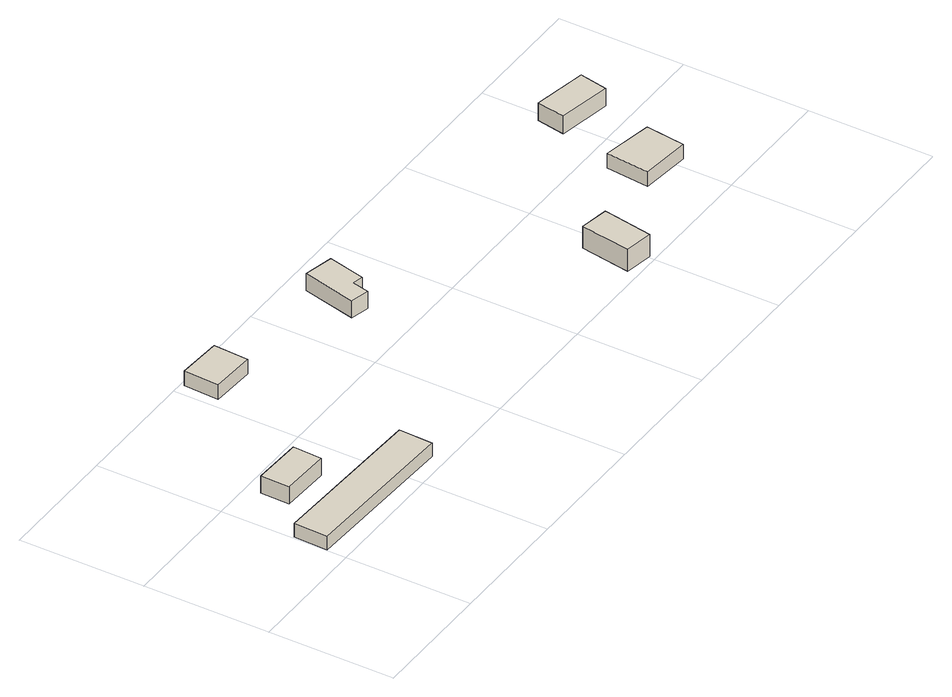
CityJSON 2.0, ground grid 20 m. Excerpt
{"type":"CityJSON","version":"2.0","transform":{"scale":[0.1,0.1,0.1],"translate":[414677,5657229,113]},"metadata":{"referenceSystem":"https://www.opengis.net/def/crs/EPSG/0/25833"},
"CityObjects":{
"building1":{"type":"Building","attributes":{"Dachtyp_tdc":"tdcPolyFlatRoof","Gemeindeschluessel":14612000,"Dachneigung":0,"QualitaetDacherkennung":52,"Geometrietyp2DReferenz":"3000","measuredHeight":2.29,"function":"31001_9998","roofType":"1000"},"geometry":[{"type":"Solid","lod":"1","boundaries":[[[[0,1,2,3]],[[4,5,6,7]],[[3,5,4,0]],[[2,6,5,3]],[[1,7,6,2]],[[0,4,7,1]]]]}]},
"building2":{"type":"Building","attributes":{"Dachtyp_tdc":"tdcPolyFlatRoof","Gemeindeschluessel":14612000,"Dachneigung":5.25,"QualitaetDacherkennung":85,"Geometrietyp2DReferenz":"3000","measuredHeight":3.13,"function":"31001_9998","roofType":"2100"},"geometry":[{"type":"Solid","lod":"1","boundaries":[[[[8,9,10,11]],[[12,13,14,15]],[[11,13,12,8]],[[10,14,13,11]],[[9,15,14,10]],[[8,12,15,9]]]]}]},
"building3":{"type":"Building","attributes":{"Dachtyp_tdc":"tdcPolyFlatRoof","Gemeindeschluessel":14612000,"Dachneigung":5.67,"QualitaetDacherkennung":79,"Geometrietyp2DReferenz":"3000","measuredHeight":2.78,"function":"31001_9998","roofType":"2100"},"geometry":[{"type":"Solid","lod":"1","boundaries":[[[[16,17,18,19]],[[20,21,22,23]],[[19,21,20,16]],[[18,22,21,19]],[[17,23,22,18]],[[16,20,23,17]]]]}]},
"building4":{"type":"Building","attributes":{"Dachtyp_tdc":"tdcPolyFlatRoof","Gemeindeschluessel":14612000,"Dachneigung":7.7,"QualitaetDacherkennung":77,"Geometrietyp2DReferenz":"3000","measuredHeight":3.25,"function":"31001_9998","roofType":"2100"},"geometry":[{"type":"Solid","lod":"1","boundaries":[[[[24,25,26,27,28,29]],[[30,31,32,33,34,35]],[[29,31,30,24]],[[28,32,31,29]],[[27,33,32,28]],[[26,34,33,27]],[[25,35,34,26]],[[24,30,35,25]]]]}]},
"building5":{"type":"Building","attributes":{"Dachtyp_tdc":"tdcGableRoof","Gemeindeschluessel":14612000,"Dachneigung":29.45,"QualitaetDacherkennung":80,"Geometrietyp2DReferenz":"3000","measuredHeight":4.47,"function":"31001_9998","roofType":"3100"},"geometry":[{"type":"Solid","lod":"1","boundaries":[[[[36,37,38,39]],[[40,41,42,43]],[[39,41,40,36]],[[38,42,41,39]],[[37,43,42,38]],[[36,40,43,37]]]]}]},
"building6":{"type":"Building","attributes":{"Dachtyp_tdc":"tdcPolyFlatRoof","Gemeindeschluessel":14612000,"Dachneigung":0,"QualitaetDacherkennung":80,"Geometrietyp2DReferenz":"3000","measuredHeight":2.5,"function":"31001_9998","roofType":"1000"},"geometry":[{"type":"Solid","lod":"1","boundaries":[[[[44,45,46,47]],[[48,49,50,51]],[[47,49,48,44]],[[46,50,49,47]],[[45,51,50,46]],[[44,48,51,45]]]]}]},
"building7":{"type":"Building","attributes":{"Dachtyp_tdc":"tdcPolyFlatRoof","Gemeindeschluessel":14612000,"Dachneigung":0,"QualitaetDacherkennung":64,"Geometrietyp2DReferenz":"3000","measuredHeight":2.99,"function":"31001_9998","roofType":"1000"},"geometry":[{"type":"Solid","lod":"1","boundaries":[[[[52,53,54,55]],[[56,57,58,59]],[[55,57,56,52]],[[54,58,57,55]],[[53,59,58,54]],[[52,56,59,53]]]]}]}
},
"vertices":[
[261,75,24],[4,85,24],[2,31,24],[259,21,24],[261,75,1],[259,21,1],[2,31,1],[4,85,1],
[62,129,32],[141,126,32],[143,172,32],[63,175,32],[62,129,3],[63,175,3],[143,172,3],[141,126,3],
[290,390,26],[219,394,26],[216,338,26],[287,334,26],[290,390,1],[287,334,1],[216,338,1],[219,394,1],
[501,274,30],[507,301,30],[524,297,30],[538,356,30],[491,367,30],[471,281,30],[501,274,1],[471,281,1],[491,367,1],[538,356,1],[524,297,1],[507,301,1],
[818,89,38],[772,97,38],[759,17,38],[804,9,38],[818,89,1],[804,9,1],[759,17,1],[772,97,1],
[938,95,26],[1017,87,26],[1025,150,26],[945,165,26],[938,95,1],[945,165,1],[1025,150,1],[1017,87,1],
[1072,285,32],[987,301,32],[979,256,32],[1063,240,32],[1072,285,2],[1063,240,2],[979,256,2],[987,301,2]
]}
